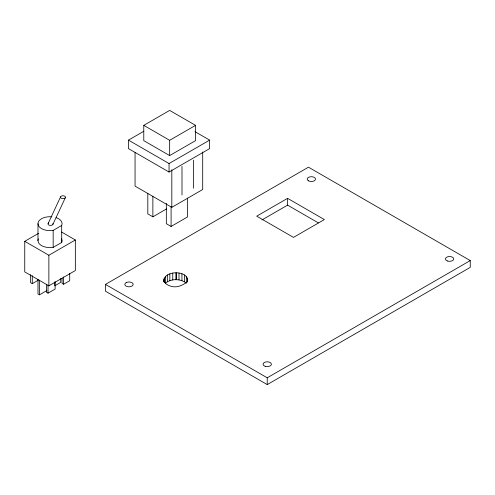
<?xml version="1.0" encoding="UTF-8"?>
<svg xmlns="http://www.w3.org/2000/svg" width="495" height="495" viewBox="0 0 495 495"><rect width="100%" height="100%" fill="white"/><g stroke="black" fill="none" stroke-linecap="round" stroke-linejoin="round"><path stroke-width="0.74" d="M51.882 216.847L50.044 216.705A12.066 6.967 0 0 0 37.985 223.672L37.985 240.65L38.393 242.457A12.066 6.967 0 0 0 46.926 247.382L53.169 247.382L61.696 242.457L61.696 225.472L62.11 223.672L61.696 221.871A12.066 6.967 0 0 0 56.077 217.639M61.696 242.457L62.11 240.65L61.696 238.85M163.82 279.861C165.813 269.979 189.102 270.301 187.537 281.661C182.42 285.559 176.22 288.43 169.853 285.893C167.124 284.916 164.055 283.06 163.82 279.861L163.82 281.37M48.083 223.66L60.545 196.892M52.946 224.297L65.414 197.53A2.494 1.442 0 0 0 62.24 195.834A2.494 1.442 0 0 0 61.281 198.266A2.494 1.442 0 0 0 65.414 197.53M185.854 282.812C180.075 278.493 171.053 278.605 165.435 283.171L165.435 276.377M143.779 125.359L169.661 110.41L195.544 125.359L195.544 140.642L169.661 155.585L143.779 140.642L143.779 125.359L169.661 140.302L195.544 125.359M194.999 131.664L209.639 140.116L209.639 148.605L169.049 172.043L128.459 148.605L128.459 140.116L143.767 131.28M61.652 232.068L75.339 239.976L75.339 270.542L48.869 285.825L24.75 271.897L24.75 241.331L38.647 233.306M37.985 223.672L38.393 225.472A12.066 6.967 0 0 0 46.926 230.398L53.169 230.398L61.696 225.472M128.459 140.116L169.049 163.548L209.639 140.116M24.75 241.331L48.869 255.259L75.339 239.976M30.572 274.657L30.572 282.664L32.28 283.647L38.053 280.312M147.813 193.514L147.813 213.896L152.868 216.816L166.481 208.958M135.055 152.423L135.055 186.12L171.821 207.349L202.703 189.517L202.703 151.99M37.997 279.335L37.997 293.999L39.439 294.834L46.877 290.54M46.406 284.229L46.406 292.236L48.027 293.17L55.143 289.055L55.143 281.779M62.061 278.233L62.061 283.326L63.62 284.229L69.708 280.714L69.708 273.432M166.326 203.327L166.326 223.703L171.091 226.456L187.5 216.977L187.5 198.111M105.46 284.396L308.478 167.186L470.25 260.58L470.25 267.374L267.232 384.59L105.46 291.19L105.46 284.396L267.232 377.796L470.25 260.58M287.595 198.34L256.713 216.173L293.479 237.396L324.361 219.57L287.595 198.34L287.595 205.134L318.347 222.886M261.966 219.929L287.595 205.134M267.232 377.796L267.232 384.59M193.607 160.182L193.607 188.267M187.537 278.06L187.537 281.828M186.33 276.377L186.33 283.171M184.412 274.935L184.412 281.729M181.993 166.413L181.993 194.974M181.919 273.828L181.919 280.622M179.004 273.135L179.004 279.923M176.443 272.937L176.443 279.731M175.886 272.894L175.886 279.687M172.761 273.135L172.761 279.923M171.821 169.822L171.821 207.349M171.091 206.83L171.091 226.456M169.853 273.828L169.853 280.622M169.661 140.302L169.661 155.585M169.049 163.548L169.049 172.043M167.353 274.935L167.353 281.729M164.235 278.06L164.235 282.583M163.894 280.182L163.894 281.692M152.868 196.441L152.868 216.816M63.62 276.953L63.62 284.229M60.761 278.481L60.761 282.342L54.728 285.825L54.728 281.964M53.169 230.398L53.169 247.382M48.869 255.259L48.869 285.825M48.027 285.163L48.027 293.17M39.439 280.17L39.439 294.834M32.28 275.641L32.28 283.647M37.985 240.65A12.066 6.967 0 0 1 38.393 238.85M52.897 223.554A2.494 1.442 0 0 1 49.958 225.386A2.494 1.442 0 0 1 48.683 222.998M126.262 282.583L126.046 282.701A4.158 2.401 0 0 0 125.848 285.974L126.046 286.098A4.158 2.401 0 0 0 131.713 286.209L131.93 286.098A4.158 2.401 0 0 0 132.128 282.824L131.93 282.701A4.158 2.401 0 0 0 126.262 282.583M308.41 180.811A4.158 2.401 0 0 0 315.365 179.735A4.158 2.401 0 0 0 310.272 176.789A4.158 2.401 0 0 0 308.41 180.811M447.511 261.007A4.158 2.401 0 0 0 453.748 258.922A4.158 2.401 0 0 0 447.511 256.843A4.158 2.401 0 0 0 447.511 261.007M265.153 366.288A4.158 2.401 0 0 0 271.39 364.209A4.158 2.401 0 0 0 265.153 362.13A4.158 2.401 0 0 0 265.153 366.288"/></g></svg>
